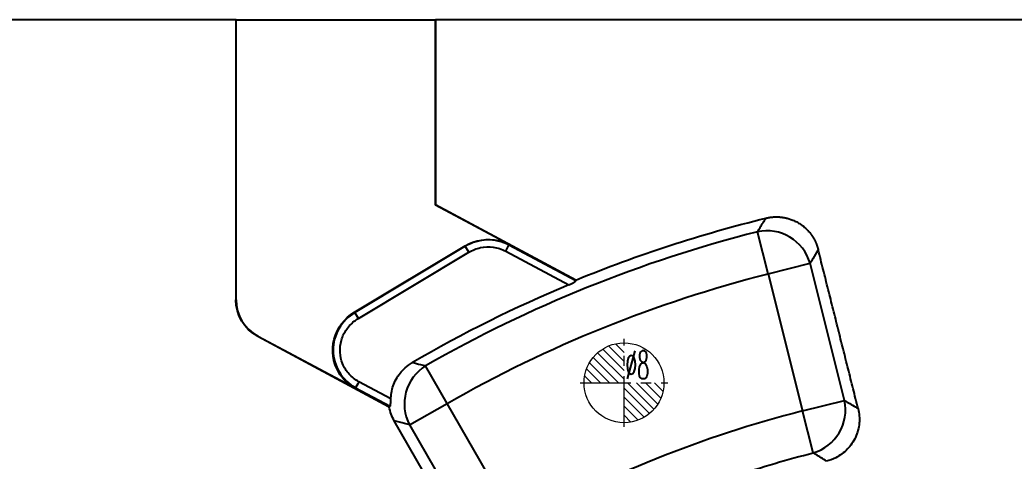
# Model space of a CAD drawing. Header units: millimetres. Extents: x 2595 to 3308, y 1499 to 1823.
# Drawn here: x 2648.8 to 2748.3, y 1779.1 to 1823.3 of the extents above; entities that cross this region are included whole.
import ezdxf
from ezdxf.enums import TextEntityAlignment as Align
from ezdxf.lldxf.tags import DXFTag

# ---------------------------------------------------------------- set-up
doc = ezdxf.new("R2010")
doc.units = ezdxf.units.MM
doc.linetypes.add('CENTER', pattern=[2, 1.25, -0.25, 0.25, -0.25])
doc.layers.add('5', color=7, linetype='Continuous', true_color=0xffffff)
doc.layers.add('epin', color=13, linetype='Continuous', lineweight=9)
doc.styles.add('TXT05', font='txt.shx', dxfattribs={"width": 0.5, "bigfont": 'gbcbig.shx'})
tags = doc.linetypes.add('DASHED', pattern=[25.72, 12.86, -12.86]).pattern_tags.tags
tags[6:7] = [DXFTag(74, 4), DXFTag(75, 0), DXFTag(340, '0'), DXFTag(46, 0.0), DXFTag(50, 0.0), DXFTag(44, 0.0), DXFTag(45, 0.0)]
tags[4:5] = [DXFTag(74, 4), DXFTag(75, 0), DXFTag(340, '0'), DXFTag(46, 0.0), DXFTag(50, 0.0), DXFTag(44, 0.0), DXFTag(45, 0.0)]

# ---------------------------------------------------------------- blocks, each defined once
blk = doc.blocks.new('epin_ejp_8')
at = {"layer": 'epin'}
h = blk.add_hatch(dxfattribs=at)
h.set_pattern_fill('_ANSI31', color=123, scale=0.2, angle=90, style=0)
h.set_pattern_definition([(135, (-1273.52655, 1170.3432), (-0.4490128, -0.4490128), [])])
h.paths.add_polyline_path([(0, 4, 0.414214), (-4, 0), (0, 0)])
h.paths.add_polyline_path([(4, 0), (0, 0), (0, -4, 0.414214)])
at = {"layer": 'epin', "color": 1, "linetype": 'CENTER', "ltscale": 4.064}
for p, q in [((0, -4.4), (0, 4.4)), ((-4.4, 0), (4.4, 0))]:
    blk.add_line(p, q, dxfattribs=at)
at = {"layer": 'epin'}
blk.add_circle((0, 0), 4, dxfattribs=at)
at = {"layer": 'epin', "color": 6, "style": 'TXT05', "width": 0.5}
blk.add_text('%%c8', height=2.8, dxfattribs=at).set_placement((1.327, 1.8), align=Align.MIDDLE)

msp = doc.modelspace()

# ---------------------------------------------------------------- linework, layer by layer
at = {"layer": '5', "color": 7, "linetype": 'Continuous'}
for p, q in [((2670.389, 1823.259), (2624.999, 1823.259)), ((2670.389, 1823.259), (2670.389, 1795.214)), ((2670.416, 1823.259), (2670.389, 1823.259)), ((2670.416, 1823.259), (2690.363, 1823.259)), ((2670.416, 1795.23), (2670.416, 1823.259)), ((2690.389, 1823.259), (2690.363, 1823.259)), ((2690.363, 1823.259), (2690.363, 1804.701)), ((2690.389, 1804.717), (2690.389, 1823.259)), ((2819.609, 1823.259), (2690.389, 1823.259)), ((2690.363, 1804.701), (2690.389, 1804.717)), ((2697.749, 1800.748), (2690.363, 1804.701)), ((2704.428, 1797.204), (2690.389, 1804.717)), ((2723.668, 1797.831), (2722.601, 1802.031)), ((2682.271, 1793.994), (2693.335, 1800.622)), ((2693.36, 1800.581), (2682.295, 1793.953)), ((2693.36, 1800.581), (2693.335, 1800.622)), ((2693.714, 1799.99), (2693.36, 1800.581)), ((2704.424, 1797.122), (2697.727, 1800.706)), ((2682.65, 1793.362), (2693.714, 1799.99)), ((2697.401, 1800.098), (2703.717, 1796.718)), ((2723.668, 1797.831), (2727.871, 1798.885)), ((2731.319, 1785.145), (2727.871, 1798.885)), ((2723.668, 1797.831), (2727.116, 1784.09)), ((2670.389, 1795.214), (2670.416, 1795.23)), ((2682.271, 1793.994), (2682.295, 1793.953)), ((2682.65, 1793.362), (2682.295, 1793.953)), ((2672.6, 1791.583), (2672.574, 1791.567)), ((2672.574, 1791.567), (2685.684, 1784.551)), ((2672.6, 1791.583), (2682.351, 1786.365)), ((2691.538, 1784.849), (2689.388, 1788.611)), ((2685.906, 1785.299), (2682.699, 1787.015)), ((2682.374, 1786.407), (2685.821, 1784.562)), ((2687.782, 1782.688), (2691.538, 1784.849)), ((2698.603, 1772.57), (2691.538, 1784.849)), ((2727.116, 1784.09), (2731.319, 1785.145)), ((2728.185, 1779.891), (2727.116, 1784.09)), ((2694.435, 1768.875), (2686.25, 1783.1)), ((2687.782, 1782.688), (2694.847, 1770.409))]:
    msp.add_line(p, q, dxfattribs=at)
at = {"layer": '5', "color": 7, "linetype": 'Continuous', "extrusion": (0, 0, -1)}
for radius, start, end in [(134.019, 67.68077, 76.24277), (128.564, 60.25446, 75.74554), (110.064, 71.57416, 75.72467)]:
    msp.add_arc((-2755.324, 1673.225), radius, start, end, dxfattribs=at)
at = {"layer": '5', "color": 7, "linetype": 'Continuous'}
for radius, start, end in [(132.897, 104.25446, 119.74554), (133.843, 112.67986, 120.16521), (114.397, 104.27533, 119.72467)]:
    msp.add_arc((2755.324, 1673.225), radius, start, end, dxfattribs=at)
for centre, major_axis, ratio, start_param, end_param in [((2723.668, 1797.831), (-3.778, 2.255), 0.970204, 3.940643, 5.484135), ((2674.68, 1795.307), (-3.678, -2.203), 0.979522, 5.752547, 6.813824), ((2691.538, 1784.849), (-1.151, -4.247), 0.970204, 3.940643, 5.484135), ((2727.116, 1784.09), (2.254, 3.779), 0.970381, 3.943674, 5.481104)]:
    msp.add_ellipse(centre, major_axis=major_axis, ratio=ratio, start_param=start_param, end_param=end_param, dxfattribs=at)
at = {"layer": '5', "color": 7, "linetype": 'Continuous', "extrusion": (0, 0, -1)}
msp.add_ellipse((2674.654, 1795.291), major_axis=(-3.678, -2.203), ratio=0.979522, start_param=5.752547, end_param=6.813824, dxfattribs=at)
at = {"layer": '5', "color": 7, "linetype": 'Continuous'}
for points, degree, knots in [([(2723.454, 1803.4), (2724.293, 1803.605), (2725.139, 1803.48), (2725.99, 1803.354), (2727.459, 1802.47), (2727.969, 1801.776), (2728.476, 1801.085), (2728.687, 1800.245)], 2, [0, 0, 0, 0.25, 0.25, 0.5, 0.75, 0.75, 1, 1, 1]), ([(2722.601, 1802.031), (2722.693, 1802.178), (2722.784, 1802.326), (2723.068, 1802.783), (2723.261, 1803.092), (2723.454, 1803.4)], 3, [0, 0, 0, 0, 0.322635, 0.322635, 1, 1, 1, 1]), ([(2693.335, 1800.622), (2694.338, 1801.223), (2695.577, 1801.416), (2697.067, 1801.058), (2697.419, 1800.923), (2697.748, 1800.745)], 3, [0, 0, 0, 0, 0.755004, 0.755004, 1, 1, 1, 1]), ([(2693.714, 1799.99), (2694.072, 1800.204), (2694.472, 1800.359), (2695.296, 1800.532), (2695.731, 1800.552), (2696.585, 1800.443), (2697.015, 1800.303), (2697.4, 1800.095)], 3, [0, 0, 0, 0, 0.326198, 0.326198, 0.657424, 0.657424, 1, 1, 1, 1]), ([(2728.687, 1800.245), (2728.502, 1799.939), (2728.318, 1799.633), (2728.046, 1799.179), (2727.959, 1799.032), (2727.871, 1798.885)], 3, [0, 0, 0, 0, 0.677368, 0.677368, 1, 1, 1, 1]), ([(2703.717, 1796.718), (2703.826, 1796.764), (2703.936, 1796.813), (2704.109, 1796.898), (2704.179, 1796.935), (2704.286, 1796.997), (2704.329, 1797.024), (2704.392, 1797.072), (2704.413, 1797.093), (2704.423, 1797.114), (2704.424, 1797.118), (2704.424, 1797.122)], 3, [0, 0, 0, 0, 0.326056, 0.326056, 0.562663, 0.562663, 0.75403, 0.75403, 0.947189, 0.947189, 1, 1, 1, 1]), ([(2682.353, 1786.368), (2681.669, 1786.736), (2681.085, 1787.284), (2680.099, 1788.93), (2679.927, 1790.153), (2680.513, 1792.392), (2681.268, 1793.394), (2682.271, 1793.994)], 3, [0, 0, 0, 0, 0.252477, 0.252477, 0.626239, 0.626239, 1, 1, 1, 1]), ([(2682.295, 1793.953), (2680.974, 1793.162), (2680.118, 1791.676), (2680.138, 1788.62), (2681.02, 1787.14), (2682.376, 1786.41)], 3, [0, 0, 0, 0, 0.5, 0.5, 1, 1, 1, 1]), ([(2682.701, 1787.018), (2682.338, 1787.214), (2682.003, 1787.475), (2681.45, 1788.085), (2681.225, 1788.445), (2680.931, 1789.186), (2680.846, 1789.573), (2680.8, 1790.367), (2680.844, 1790.785), (2681.071, 1791.564), (2681.253, 1791.936), (2681.721, 1792.609), (2682.019, 1792.917), (2682.355, 1793.165), (2682.45, 1793.235), (2682.548, 1793.301), (2682.65, 1793.362)], 3, [0, 0, 0, 0, 0.161529, 0.161529, 0.322721, 0.322721, 0.473689, 0.473689, 0.633586, 0.633586, 0.7912, 0.7912, 0.954378, 0.954378, 0.954378, 1, 1, 1, 1]), ([(2685.906, 1785.299), (2685.91, 1785.503), (2685.928, 1785.707), (2686.039, 1786.382), (2686.201, 1786.849), (2686.662, 1787.69), (2686.967, 1788.075), (2687.321, 1788.396), (2687.55, 1788.604), (2687.802, 1788.788), (2688.069, 1788.943)], 3, [0, 0, 0, 0, 0.13844, 0.13844, 0.465575, 0.465575, 0.791389, 0.791389, 0.791389, 1, 1, 1, 1]), ([(2688.069, 1788.943), (2688.34, 1788.875), (2688.611, 1788.807), (2689.051, 1788.697), (2689.219, 1788.654), (2689.388, 1788.611)], 3, [0, 0, 0, 0, 0.617226, 0.617226, 1, 1, 1, 1]), ([(2685.821, 1784.562), (2685.835, 1784.567), (2685.847, 1784.584), (2685.865, 1784.637), (2685.873, 1784.674), (2685.884, 1784.763), (2685.888, 1784.817), (2685.896, 1784.941), (2685.898, 1785.015), (2685.903, 1785.158), (2685.904, 1785.229), (2685.906, 1785.299)], 3, [0, 0, 0, 0, 0.187719, 0.187719, 0.374839, 0.374839, 0.569285, 0.569285, 0.796141, 0.796141, 1, 1, 1, 1]), ([(2731.319, 1785.145), (2731.409, 1785.091), (2731.5, 1785.037), (2731.953, 1784.766), (2732.317, 1784.547), (2732.681, 1784.328)], 3, [0, 0, 0, 0, 0.198984, 0.198984, 1, 1, 1, 1]), ([(2686.25, 1783.1), (2686.006, 1783.524), (2685.831, 1783.995), (2685.734, 1784.509), (2685.728, 1784.543), (2685.722, 1784.577)], 3, [0, 0, 0, 0, 0.934921, 0.934921, 1, 1, 1, 1]), ([(2732.683, 1784.321), (2732.8, 1783.848), (2732.84, 1783.35), (2732.753, 1782.377), (2732.624, 1781.89), (2732.217, 1781.008), (2731.937, 1780.6), (2731.267, 1779.913), (2730.87, 1779.623), (2730.443, 1779.408), (2730.145, 1779.258), (2729.829, 1779.142), (2729.505, 1779.063)], 3, [0, 0, 0, 0, 0.214742, 0.214742, 0.430818, 0.430818, 0.643286, 0.643286, 0.854163, 0.854163, 0.854163, 1, 1, 1, 1]), ([(2687.782, 1782.688), (2687.617, 1782.733), (2687.452, 1782.777), (2686.941, 1782.915), (2686.596, 1783.008), (2686.25, 1783.1)], 3, [0, 0, 0, 0, 0.322632, 0.322632, 1, 1, 1, 1]), ([(2729.505, 1779.063), (2729.152, 1779.286), (2728.8, 1779.507), (2728.36, 1779.782), (2728.272, 1779.836), (2728.185, 1779.891)], 3, [0, 0, 0, 0, 0.801013, 0.801013, 1, 1, 1, 1])]:
    msp.add_open_spline(points, degree=degree, knots=knots, dxfattribs=at)
for points, degree in [([(2697.725, 1800.703), (2696.373, 1801.432), (2694.677, 1801.371), (2693.36, 1800.581)], 3), ([(2697.401, 1800.098), (2697.555, 1800.384), (2697.699, 1800.653), (2697.725, 1800.703)], 3), ([(2697.749, 1800.748), (2697.727, 1800.706)], 1), ([(2732.681, 1784.328), (2728.687, 1800.245)], 1), ([(2704.428, 1797.204), (2704.427, 1797.177), (2704.426, 1797.149), (2704.424, 1797.122)], 3), ([(2682.701, 1787.018), (2682.547, 1786.729), (2682.401, 1786.457), (2682.374, 1786.407)], 3), ([(2682.374, 1786.407), (2682.351, 1786.365)], 1), ([(2685.722, 1784.577), (2685.751, 1784.57), (2685.78, 1784.564), (2685.81, 1784.558)], 3), ([(2685.81, 1784.558), (2685.814, 1784.559), (2685.817, 1784.561), (2685.821, 1784.562)], 3)]:
    msp.add_open_spline(points, degree=degree, dxfattribs=at)
msp.add_rational_spline([(2685.684, 1784.551), (2685.696, 1784.56), (2685.709, 1784.568), (2685.722, 1784.577)], [1.00076280042, 1.00075391709, 1.00074504361, 1.00073618], degree=3, dxfattribs=at)
at = {"layer": '5', "color": 7, "linetype": 'DASHED'}
msp.add_open_spline([(2685.684, 1784.551), (2685.726, 1784.553), (2685.768, 1784.556), (2685.81, 1784.558)], degree=3, dxfattribs=at)

# ---------------------------------------------------------------- block references
at = {"layer": 'epin'}
msp.add_blockref('epin_ejp_8', (2709.246, 1786.909), dxfattribs=at)

doc.saveas('drawing.dxf')
